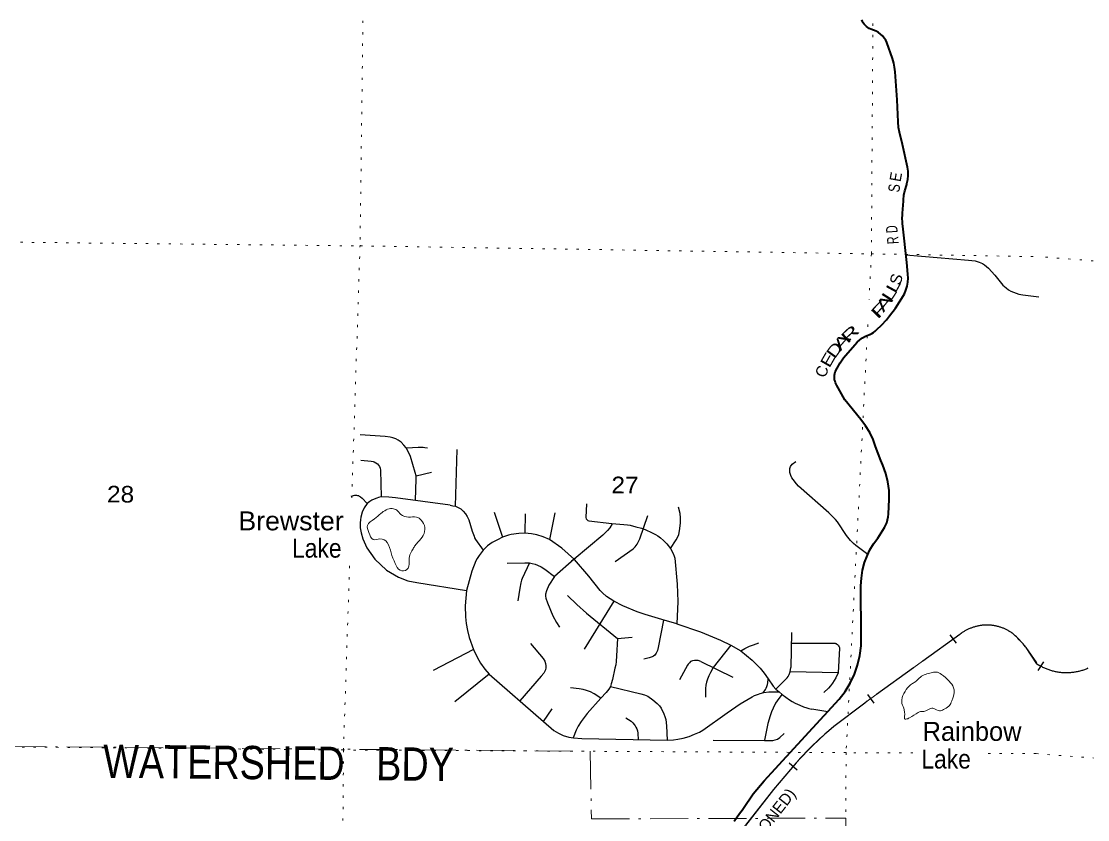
# Model space of a CAD drawing. Header units: feet. Extents: x -252966 to 4, y -183309 to 1368.
# Drawn here: x -197330 to -186104, y -21243 to -12839 of the extents above; entities that cross this region are included whole.
import ezdxf
from ezdxf.enums import TextEntityAlignment as Align

# ---------------------------------------------------------------- set-up
doc = ezdxf.new("R2010")
doc.units = ezdxf.units.FT
doc.header["$LTSCALE"] = 80
for name, pattern in [('DOT_DASHED', [7.7, 5, -1.2, 0.3, -1.2]), ('DOTTED', [1.5, 0.3, -1.2]), ('LONG_DASHED', [7.5, 6, -1.5])]:
    doc.linetypes.add(name, pattern=pattern)
for name, color, linetype, lineweight in [('26', 7, 'Continuous', 40), ('27', 7, 'Continuous', 13), ('29', 7, 'Continuous', 25), ('34', 7, 'Continuous', 13), ('39', 7, 'Continuous', 13), ('41', 7, 'Continuous', 13), ('44', 7, 'DOT_DASHED', 13), ('63', 7, 'Continuous', 25), ('7', 7, 'DOTTED', 13)]:
    doc.layers.add(name, color=color, linetype=linetype, lineweight=lineweight)

msp = doc.modelspace()

# ---------------------------------------------------------------- linework, layer by layer
at = {"layer": '26'}
for points in [[(-188128.62, -15858.01), (-188041.73, -15724.34), (-188033.21, -15707.09), (-188017.38, -15667.75), (-188005.75, -15626.97), (-187998.44, -15585.19), (-187995.54, -15542.89), (-187997.08, -15500.51), (-188008.1, -15377.14), (-188049.55, -14996.31), (-188052.39, -14970.17), (-188054.78, -14946.31), (-188056.19, -14919.86), (-188055.62, -14908.75), (-188054.36, -14884.22), (-188052.52, -14858.75), (-188043.33, -14732.09), (-188042.98, -14718.54), (-188038.52, -14670.76), (-188029.08, -14623.71), (-188009.05, -14555.39), (-188006.82, -14546.81), (-187998.57, -14504.33), (-187994.8, -14461.23), (-187995.57, -14417.96), (-188000.85, -14375.02), (-188052.95, -14136.54), (-188084.53, -14006.32), (-188094.51, -13955.53), (-188100.14, -13896.92), (-188110.97, -13664.13), (-188132.36, -13370.99), (-188134.17, -13346.14), (-188137.68, -13320.99), (-188140.43, -13301.33), (-188145.39, -13281.27), (-188151.6, -13256.16), (-188160.06, -13231.27), (-188218.03, -13060.66), (-188229.87, -13038.66), (-188245.56, -13015.34), (-188263.6, -12993.8), (-188283.8, -12974.26), (-188305.92, -12956.94), (-188329.74, -12942.03), (-188388.18, -12920.44), (-188403.79, -12913.23), (-188418.56, -12904.43), (-188432.33, -12894.13), (-188444.94, -12882.45), (-188456.27, -12869.52), (-188466.18, -12855.47), (-188474.57, -12840.47), (-188481.35, -12824.67)], [(-189824.62, -21258.32), (-189768.64, -21177.98), (-189740.24, -21142.18), (-189729.07, -21123.35), (-189627.4, -20972.91), (-189510.56, -20833.93), (-189433.13, -20750.31), (-188718.82, -19974.17), (-188657.01, -19892.93), (-188603.87, -19805.44), (-188560.17, -19712.88), (-188526.38, -19616.26), (-188502.88, -19516.64), (-188489.92, -19415.11), (-188487.64, -19312.78), (-188491.01, -18783.42), (-188487.06, -18700.38), (-188474.46, -18618.22), (-188453.34, -18537.82), (-188423.93, -18460.07), (-188412.21, -18434.64), (-188396.68, -18403.27), (-188358.64, -18339.34), (-188314.13, -18279.74), (-188243.88, -18168.41), (-188231.68, -18145.75), (-188219.67, -18117.19), (-188210.72, -18087.53), (-188204.91, -18057.09), (-188202.31, -18026.22), (-188193.18, -17868.19), (-188195.78, -17777.25), (-188207.88, -17687.08), (-188229.33, -17598.67), (-188259.9, -17512.99), (-188282.41, -17463.45), (-188337.74, -17316.02), (-188364.02, -17241.93), (-188399.34, -17167.52), (-188442.25, -17097.22), (-188492.27, -17031.78), (-188659.93, -16822.45), (-188731.86, -16696.62), (-188744.25, -16671.42), (-188751.66, -16659.05), (-188758.76, -16644.04), (-188764.25, -16628.37), (-188768.08, -16612.22), (-188770.19, -16595.75), (-188770.58, -16579.15), (-188769.22, -16562.6), (-188766.15, -16546.28), (-188761.38, -16530.38), (-188742.48, -16488.74), (-188711.02, -16433.29), (-188673.94, -16381.43), (-188555.32, -16243.24), (-188530.76, -16216.46), (-188503.53, -16192.4), (-188473.94, -16171.32), (-188442.31, -16153.45), (-188408.99, -16138.98), (-188401.55, -16136.3), (-188399.26, -16135.39), (-188378.21, -16125.65), (-188358.29, -16113.76), (-188339.73, -16099.85), (-188322.72, -16084.08), (-188274.82, -16036.98), (-188222.86, -15981.24), (-188189.98, -15938.98), (-188128.62, -15858.01)]]:
    msp.add_lwpolyline(points, dxfattribs=at)
at = {"layer": '29'}
for p, q in [((-192760.66, -17944.76), (-192743.61, -17346.25)), ((-193548.94, -17565.72), (-193541.49, -17845.09)), ((-193174.78, -17623.28), (-193011.57, -17583.77)), ((-192815.82, -17934.33), (-193391.24, -17856.29)), ((-192351.11, -18007.25), (-192265.91, -18270.19)), ((-192025.12, -18024.35), (-192031.02, -18225.96)), ((-191712.95, -18013.1), (-191769.05, -18294.01)), ((-193167.67, -18746.4), (-192644.66, -18831.35)), ((-191094.15, -18942.2), (-191406.64, -19447.68)), ((-191380.18, -19069.88), (-191054.82, -19337.96)), ((-189223.52, -19273.16), (-189230.82, -19640.61)), ((-191970.72, -19387.28), (-191836.52, -19545.71)), ((-191054.82, -19337.96), (-190899.64, -19321.24)), ((-189860.56, -19404.74), (-190045.66, -19642.57)), ((-189226.92, -19383.76), (-188771.97, -19385.26)), ((-192569.72, -19453.73), (-192994.56, -19673.67)), ((-190177.45, -19579.1), (-189838.51, -19742.34)), ((-189235.85, -19687.41), (-189230.82, -19640.61)), ((-192403.7, -19711.32), (-192766.79, -20002.41)), ((-189280.79, -19764.15), (-189387.38, -19868.4)), ((-191833.31, -20211.27), (-191742.18, -20075.77)), ((-188841.32, -20109.79), (-189008.02, -20080.59)), ((-191431.18, -20389.89), (-190530.96, -20407.51)), ((-190048.02, -20405.89), (-189508.13, -20410.84))]:
    msp.add_line(p, q, dxfattribs=at)
for points in [[(-188018.74, -15296.06), (-187357.97, -15353), (-187290.39, -15362.33), (-187246.11, -15373.99), (-187211.73, -15389.73), (-187190.17, -15401.97), (-187148.23, -15436.95), (-187080.64, -15511.56), (-186999.07, -15616.49), (-186963.53, -15646.22), (-186936.73, -15664.87), (-186912.26, -15680.03), (-186886.63, -15691.69), (-186856.33, -15702.18), (-186828.36, -15711.51), (-186787, -15719.09), (-186616.87, -15740.07)], [(-193179.69, -17883.92), (-193174.34, -17653.83), (-193174.78, -17623.28), (-193183.19, -17588.3), (-193234.53, -17420.03), (-193257.99, -17366.45), (-193278.79, -17329.7), (-193301.8, -17301.36), (-193332.34, -17270.8), (-193361.99, -17248.23), (-193388.99, -17235.38), (-193420.41, -17223.43), (-193446.52, -17216.78), (-193498.3, -17209.26), (-193762.08, -17191.55)], [(-193278.79, -17329.7), (-193213.29, -17324.39), (-193151.32, -17321.72), (-193099.99, -17322.62), (-193081.4, -17324.38), (-193055.73, -17327.93)], [(-193755.33, -17457.97), (-193648.77, -17468.74), (-193627.75, -17472.93), (-193614.25, -17476.71), (-193597.21, -17486.22), (-193581.5, -17497.96), (-193569.77, -17511.46), (-193561.14, -17526.3), (-193553.39, -17543.34), (-193548.94, -17565.72)], [(-188419.17, -18453.39), (-188544.26, -18358.63), (-188570.75, -18336.36), (-188602.54, -18303.49), (-188643.87, -18252.6), (-188739.25, -18109.45), (-188760.44, -18082.95), (-188828.26, -18015.09), (-189147.77, -17731.47), (-189169.5, -17709.73), (-189206.05, -17663.61), (-189217.71, -17645.58), (-189228.84, -17620.67), (-189239.97, -17587.27), (-189239.44, -17546.45), (-189233.61, -17526.83), (-189214.01, -17501.92), (-189177.98, -17474.35)], [(-193857.52, -17838.16), (-193818.94, -17828.51), (-193811.64, -17827.42), (-193800.58, -17827.86), (-193790.62, -17829.4), (-193781.54, -17831.84), (-193772.25, -17836.27), (-193760.52, -17843.57), (-193743.7, -17859.51), (-193687.94, -17915.31)], [(-193391.24, -17856.29), (-193459.56, -17847.11), (-193541.49, -17845.09), (-193571.32, -17851.77), (-193588.8, -17857.74), (-193617.35, -17869.48), (-193639.25, -17881.65), (-193661.6, -17895.17), (-193687.94, -17915.31)], [(-193687.94, -17915.31), (-193721.13, -17962.24), (-193741.92, -18006.97), (-193756.53, -18057.89), (-193760.51, -18085.79), (-193764.05, -18118.56), (-193763.61, -18171.25), (-193754.31, -18222.18), (-193733.52, -18286.38), (-193692.8, -18380.26), (-193609.59, -18500.7), (-193487.44, -18615.83), (-193359.98, -18692), (-193262.61, -18729.19), (-193167.67, -18746.4)], [(-192815.82, -17934.33), (-192787.25, -17938.32), (-192760.66, -17944.76)], [(-192760.66, -17944.76), (-192730.6, -17956.03), (-192704.05, -17972.86), (-192678.38, -17995), (-192655.36, -18022.45), (-192636.77, -18050.79), (-192620.84, -18086.22), (-192583.66, -18206.67), (-192564.19, -18260.69), (-192558.88, -18275.75), (-192547.37, -18294.35), (-192468.59, -18407.71)], [(-191379.88, -17919.36), (-191386, -18063.2), (-191382.91, -18076.92), (-191374.5, -18087.12), (-191366.09, -18094.64), (-191354.13, -18098.62), (-191113.37, -18126.97), (-190988.56, -18134.94), (-190948.73, -18139.36), (-190922.17, -18144.68), (-190859.32, -18159.74), (-190800.9, -18175.68), (-190763.72, -18189.85), (-190689.37, -18222.61), (-190653.07, -18240.33), (-190628.3, -18256.27), (-190601.74, -18274.87), (-190568.09, -18304.09), (-190534.91, -18339.07), (-190497.28, -18389.12), (-190469.41, -18440.04), (-190457.01, -18469.26), (-190451.25, -18491.85), (-190426.46, -18764.63), (-190419.38, -18945.3), (-190430.46, -19181.86)], [(-190497.2, -18388.12), (-190437.1, -18298.77), (-190422.92, -18272.21), (-190409.66, -18240.32), (-190400.81, -18203.12), (-190391.06, -18123.42), (-190391.07, -18066.73), (-190394.6, -18020.69), (-190412.3, -17953.38)], [(-191077.49, -18527.1), (-190890.3, -18392.66), (-190867.3, -18370.49), (-190847.82, -18343.92), (-190835.43, -18320.9), (-190819.48, -18286.38), (-190734.51, -18041.94)], [(-191110.49, -18128.11), (-191135.95, -18171.67), (-191158.53, -18200.46), (-191208.1, -18248.29), (-191510.83, -18499.81), (-191717.96, -18684.02), (-191776.38, -18774.36), (-191802.94, -18832.8), (-191811.79, -18868.24), (-191811.79, -18889.48), (-191809.13, -18911.62), (-191792.32, -18960.34), (-191733.9, -19098.5), (-191695.39, -19168.01), (-191663.52, -19216.72)], [(-190848.3, -19054.78), (-190998.93, -18990.74), (-191094.15, -18942.2), (-191168.48, -18895.3), (-191210.87, -18857.13), (-191236.3, -18829.58), (-191354.98, -18681.15), (-191507.58, -18503.03), (-191638.98, -18384.29), (-191769.05, -18294.01), (-191835.02, -18266.58), (-191901.78, -18244.34), (-191957.94, -18234.78), (-192031.02, -18225.96), (-192093.58, -18230.54), (-192173.05, -18240.1), (-192203.26, -18246.97), (-192265.91, -18270.19), (-192318.77, -18296.8), (-192372.27, -18324.91), (-192423.67, -18361.48), (-192468.59, -18407.71), (-192511.63, -18461.14), (-192530.7, -18492.94), (-192546.06, -18520), (-192588.45, -18626.02), (-192644.66, -18831.35), (-192656.27, -18990.74), (-192653.09, -19107.36), (-192647.79, -19177.34), (-192632.43, -19252.08), (-192613.88, -19325.77), (-192569.72, -19453.73), (-192531.24, -19533.57), (-192495.19, -19597.19), (-192450.7, -19657.62), (-192403.7, -19711.32), (-191833.31, -20211.27), (-191723.75, -20305.42), (-191676.61, -20333.51), (-191626.26, -20356.31), (-191567.47, -20373.8), (-191516.42, -20381.85), (-191431.18, -20389.89)], [(-192217.19, -18544.88), (-192029.18, -18538.32), (-191981.31, -18540.31), (-191950.76, -18545.74), (-191921.09, -18553.17), (-191894.59, -18562.71), (-191858.56, -18580.73), (-191818.29, -18606.18), (-191717.96, -18684.02)], [(-191981.31, -18540.31), (-192056.73, -18703.73), (-192064.15, -18723.87), (-192072.63, -18751.44), (-192083.23, -18807.63), (-192104.42, -18941.23)], [(-191380.18, -19069.88), (-191483.68, -18978.09), (-191579.05, -18884.78)], [(-190430.46, -19181.86), (-190585.86, -19136.57), (-190761.57, -19084.02), (-190848.3, -19054.78)], [(-190569.29, -19141.85), (-190626.86, -19432.63), (-190633.54, -19463.5)], [(-190430.46, -19181.86), (-190178.63, -19267.57), (-190097.04, -19300.43), (-189968.81, -19354.5), (-189860.56, -19404.74), (-189755.91, -19466.84), (-189636.05, -19564.44), (-189600.55, -19597.84), (-189553.39, -19649.26), (-189508.36, -19701.81)], [(-191054.82, -19337.96), (-191063.49, -19519.36), (-191066.67, -19579.8), (-191071.17, -19611.87), (-191080.44, -19648.72), (-191108, -19768.53), (-191120.71, -19815.18), (-191128.67, -19842.23)], [(-189755.91, -19466.84), (-189712.88, -19440.92), (-189663.07, -19416.53), (-189623.86, -19401.69), (-189567.7, -19381.54)], [(-188771.97, -19385.26), (-188764.2, -19386.33), (-188757.84, -19387.65), (-188750.95, -19390.04), (-188747.12, -19392.03), (-188737.71, -19399.05), (-188731.61, -19405.15), (-188726.05, -19412.04), (-188720.63, -19422.77), (-188718.1, -19431.92), (-188717.52, -19438.43)], [(-190633.54, -19463.5), (-190645.43, -19490.2), (-190660.27, -19510.35), (-190674.3, -19523.42), (-190688.88, -19530.49), (-190721.73, -19540.03), (-190775.78, -19552.76)], [(-188717.52, -19438.43), (-188730.35, -19697.72), (-189235.85, -19687.41)], [(-191836.52, -19545.71), (-191819.88, -19574.75), (-191811.4, -19600.2), (-191808.22, -19622.46), (-191808.22, -19645.79), (-191812.46, -19664.87), (-191817.76, -19679.72), (-191830.9, -19700.09)], [(-190177.45, -19579.1), (-190205.39, -19569.45), (-190224.47, -19566.27), (-190242.48, -19566.27), (-190264.74, -19571.57), (-190283.81, -19580.06), (-190297.59, -19590.66), (-190310.3, -19605.5), (-190318.78, -19617.17), (-190402.5, -19769.85)], [(-190045.66, -19642.57), (-190076.1, -19694.57), (-190092.79, -19730.35), (-190106.84, -19764.54), (-190118.22, -19796.62), (-190124.85, -19827.1), (-190128.82, -19862.89), (-190129.09, -19898.14), (-190125.91, -19955.4)], [(-191830.9, -19700.09), (-191857.79, -19733.91), (-192082.86, -19992.54)], [(-189508.36, -19701.81), (-189468.77, -19760.47), (-189414.19, -19838.39), (-189387.38, -19868.4), (-189353.8, -19897.76), (-189319.88, -19927.45), (-189243.58, -19981.53), (-189214.97, -20000.08), (-189184.24, -20016.51), (-189134.97, -20038.78), (-189096.82, -20054.68), (-189062.38, -20066.34), (-189039.07, -20072.71), (-189008.02, -20080.59)], [(-189280.79, -19764.15), (-189269.28, -19751.72), (-189258.68, -19737.94), (-189246.49, -19714.61), (-189235.85, -19687.41)], [(-188730.35, -19697.72), (-188756.51, -19751.58), (-188791.48, -19807.25), (-188812.14, -19834.28), (-188834.39, -19859.2), (-188883.14, -19904.79)], [(-191229.28, -19963.69), (-191300.61, -19918.29), (-191339.82, -19898.14), (-191358.37, -19890.19), (-191380.62, -19882.77), (-191417.18, -19873.76), (-191458.51, -19867.4), (-191549.65, -19855.73)], [(-191128.67, -19842.23), (-191145.89, -19869.52), (-191172.38, -19903.44), (-191229.28, -19963.69)], [(-191128.67, -19842.23), (-190809.42, -19918.82), (-190769.69, -19929.96), (-190735.78, -19944.81), (-190682.26, -19980.32), (-190635.11, -20019.03), (-190611.79, -20044.47), (-190593.78, -20069.92), (-190565.69, -20127.7), (-190554.57, -20155.8), (-190546.61, -20188.13), (-190538.13, -20253.87), (-190530.96, -20407.51)], [(-189520.69, -19908.9), (-189497.11, -19874.18), (-189487.57, -19857.74), (-189480.42, -19841.05), (-189474.86, -19821.17), (-189472.21, -19803.67), (-189468.77, -19760.47)], [(-191229.28, -19963.69), (-191373.73, -20126.11), (-191437.32, -20210.93), (-191466.46, -20258.11), (-191490.3, -20302.12), (-191522.1, -20380.58)], [(-190530.96, -20407.51), (-190464.34, -20402.43), (-190419.83, -20396.07), (-190362.61, -20384.41), (-190301.15, -20366.38), (-190241.8, -20344.12), (-190190.52, -20321.53), (-190155.55, -20301.38), (-189900.59, -20120.41), (-189762.83, -20024.99), (-189637.79, -19950.77), (-189610.76, -19937.53), (-189568.38, -19920.56), (-189552.74, -19915), (-189512.75, -19906.24), (-189460.29, -19899.36), (-189413.14, -19897.76), (-189353.8, -19897.76)], [(-189322.51, -19925.59), (-189374.31, -19993.85), (-189389.15, -20016.11), (-189416.7, -20071.25), (-189432.6, -20107.3), (-189446.37, -20148.65), (-189469.69, -20230.29), (-189506.78, -20407.35)], [(-190965.12, -20170.85), (-190911.43, -20208.01), (-190893.94, -20224.45), (-190880.16, -20239.82), (-190867.45, -20257.32), (-190860.29, -20270.83), (-190852.08, -20286.48), (-190844.66, -20308.21), (-190839.1, -20332.33), (-190836.79, -20401.52)], [(-189508.13, -20410.84), (-189445.31, -20410.53), (-189419.88, -20408.41), (-189395.51, -20404.17), (-189369.02, -20395.69), (-189343.58, -20379.79), (-189300.13, -20337.37)]]:
    msp.add_lwpolyline(points, dxfattribs=at)
for centre, radius, start, end in [((-191017.89, -18177.65), 223.94, 335.05903, 342.28192), ((-190952.33, -19189.63), 886.36, 126.61679, 131.28534)]:
    msp.add_arc(centre, radius, start, end, dxfattribs=at)
at = {"layer": '34'}
msp.add_line((-186641.08, -19593.1), (-186751.71, -19430.63), dxfattribs=at)
for points in [[(-187452.21, -19292.98), (-188451.85, -20015.19), (-188776.28, -20262.27), (-188829.19, -20307.21)], [(-189172.88, -20645.14), (-189412.62, -20925.93), (-190376.34, -22155.27), (-190638.39, -22511.69)]]:
    msp.add_lwpolyline(points, dxfattribs=at)
for centre, radius, start, end in [((-187165.18, -19659.21), 465.31, 54.74975, 128.08753), ((-187645.89, -20141.37), 1142.24, 38.47965, 49.00716), ((-186328.03, -19127.81), 568.35, 235.80119, 293.1782), ((-186860.09, -22653.61), 3063.17, 130.00337, 139.0283)]:
    msp.add_arc(centre, radius, start, end, dxfattribs=at)
at = {"layer": '39'}
msp.add_line((-193151.34, -18319.97), (-193190.78, -18364.18), dxfattribs=at)
for points in [[(-178788.02, -15404.13), (-178816.01, -15465.46), (-178825.92, -15578.11), (-178817.84, -15612.29), (-178801.71, -15658.53), (-178725.23, -15781.11), (-178682.91, -15887.66), (-178676.82, -15941.95), (-178708.7, -16155.2), (-178712.7, -16175.32), (-178742.79, -16209.56), (-178869.26, -16278.12), (-178943.48, -16360.69), (-179007.68, -16429.16), (-179023.71, -16463.38), (-179077.89, -16513.74), (-179138.11, -16546), (-179152.16, -16552.06), (-179258.52, -16646.74), (-179284.54, -16721.19), (-179348.7, -16817.83), (-179396.86, -16860.13), (-179743.94, -17228.69), (-179784.05, -17283.06), (-179914.46, -17415.99), (-179960.61, -17452.25), (-180024.86, -17480.5), (-180117.21, -17528.9), (-180185.94, -17557.26), (-180326.02, -17609.65), (-180342.08, -17617.72), (-180478.55, -17724.51), (-180599.04, -17754.84), (-180689.43, -17767.04), (-180769.76, -17781.23), (-180872.16, -17817.58), (-180972.52, -17890.12), (-181092.96, -17958.68), (-181323.76, -18131.98), (-181406.06, -18180.36), (-181448.44, -18195.39), (-181498.94, -18204.58), (-181608.91, -18214.84), (-181703.35, -18194.85), (-181896.24, -18154.9), (-181990.58, -18213.36), (-182010.65, -18229.47), (-182078.86, -18301.98), (-182163.1, -18412.72), (-182203.23, -18450.99), (-182275.49, -18495.34), (-182371.87, -18531.68), (-182460.22, -18559.96), (-182644.91, -18660.79), (-182799.52, -18713.3), (-182840.55, -18747.88), (-183140.77, -18918.93), (-183307.41, -18989.56), (-183379.69, -19019.83), (-183397.73, -19054.05), (-183445.92, -19070.2), (-183465.98, -19092.36), (-183572.4, -19134.74), (-183789.31, -19169.24), (-183835.5, -19175.34), (-184034.31, -19223.88), (-184154.83, -19230.09), (-184255.22, -19270.45), (-184379.72, -19308.84), (-184530.29, -19383.47), (-184753.17, -19464.23), (-184847.51, -19522.69), (-185046.16, -19703.99), (-185166.58, -19798.69), (-185323.09, -19939.71), (-185461.5, -20102.82), (-185525.67, -20193.42), (-185541.71, -20219.59), (-185710.15, -20467.22), (-185818.4, -20646.38), (-185874.55, -20726.91), (-185928.66, -20833.59), (-185950.64, -20926.14), (-185990.38, -21286.23), (-186024.04, -21686.54), (-186065.99, -21877.67), (-186107.77, -22209.61), (-186137.73, -22350.44), (-186241.8, -22674.41), (-186265.77, -22781.05), (-186271.77, -22801.17), (-186309.82, -22901.79), (-186349.9, -22978.28), (-186464.22, -23133.31), (-186528.41, -23201.79), (-186670.57, -23340.59)], [(-193151.35, -18319.98), (-193099.48, -18251.54), (-193082.6, -18169.02), (-193120.12, -18090.03), (-193170.15, -18057.3), (-193254.72, -18058.55), (-193334.98, -18029.58), (-193376.87, -17986.85), (-193427.03, -17968.24), (-193546.31, -18021.59), (-193613.27, -18077.44), (-193686.38, -18145.33), (-193670.97, -18220.09), (-193627.37, -18295.1), (-193554.82, -18287.7), (-193478.66, -18324.7), (-193437.41, -18435.98), (-193394.15, -18547.29), (-193342.47, -18618.35), (-193271.93, -18610.93), (-193247.03, -18530.49), (-193240.29, -18455.94), (-193211.6, -18401.76), (-193190.78, -18364.18)], [(-188032.6, -20180.36), (-188035.77, -20087.57), (-188059.29, -20018.79), (-188060.91, -19976.43), (-188048.46, -19936.21), (-187999.37, -19853.98), (-187958.75, -19816.04), (-187922.31, -19794.19), (-187865.45, -19742.28), (-187752.29, -19696.94), (-187701.88, -19689.33), (-187643.73, -19714.06), (-187563.86, -19785.38), (-187516.18, -19854.38), (-187519.11, -19953.16), (-187533.58, -19993.36), (-187539.75, -20007.42), (-187566.31, -20049.52), (-187623.02, -20085.3), (-187665.41, -20097.01), (-187723.58, -20074.3), (-187743.68, -20070.08), (-187828.56, -20105.6), (-187864.8, -20105.27), (-187887.04, -20115.15), (-187980.17, -20170.76), (-188018.55, -20184.52), (-188034.64, -20182.36)]]:
    msp.add_spline(points, degree=3, dxfattribs=at)
at = {"layer": '44'}
msp.add_lwpolyline([(-207153.44, -25610.52), (-207128.03, -23058.33), (-205814.38, -23080.17), (-205792.5, -21606.43), (-201807.35, -21670.4), (-201779.48, -20435.61), (-191342.05, -20523.47), (-191327.79, -21234.69), (-188649.72, -21226.55), (-188671.49, -25896.09)], dxfattribs=at)
at = {"layer": '63'}
for p, q in [((-187553.86, -19297.19), (-187489.08, -19386.85)), ((-186626.11, -19673.6), (-186564.47, -19581.77)), ((-188421.44, -19927.22), (-188356.67, -20016.88)), ((-189247.96, -20646.66), (-189163.84, -20718.48))]:
    msp.add_line(p, q, dxfattribs=at)
at = {"layer": '63', "linetype": 'LONG_DASHED'}
for points in [[(-186639.7, -19603.93), (-186752.59, -19431.29), (-186759.1, -19423.17), (-186771.84, -19407.72), (-186784.71, -19392.61), (-186797.88, -19377.68), (-186811.45, -19363.02), (-186825.08, -19348.6), (-186839.01, -19334.37), (-186853.34, -19320.41), (-186867.73, -19306.7), (-186882.34, -19293.24), (-186897.3, -19280.09), (-186898.66, -19279.13), (-186905.37, -19274.51), (-186912.12, -19270.06), (-186918.92, -19265.68), (-186925.85, -19261.43), (-186932.81, -19257.35), (-186939.87, -19253.36), (-186946.96, -19249.48), (-186954.19, -19245.72), (-186961.4, -19242.1), (-186968.75, -19238.61), (-186976.09, -19235.26), (-186983.54, -19232), (-186991.01, -19228.91), (-186998.54, -19225.95), (-187006.11, -19223.09), (-187013.77, -19220.4), (-187021.47, -19217.8), (-187029.19, -19215.37), (-187036.94, -19213.04), (-187044.76, -19210.91), (-187052.6, -19208.87), (-187060.45, -19206.97), (-187068.35, -19205.2), (-187076.29, -19203.6), (-187084.3, -19202.12), (-187092.27, -19200.74), (-187100.3, -19199.56), (-187108.33, -19198.52), (-187116.38, -19197.57), (-187124.41, -19196.78), (-187132.53, -19196.16), (-187140.61, -19195.64), (-187148.69, -19195.32), (-187156.78, -19195.06), (-187164.91, -19195.01), (-187173, -19195.07), (-187181.07, -19195.27), (-187189.2, -19195.61), (-187197.27, -19196.14), (-187205.33, -19196.74), (-187213.4, -19197.53), (-187221.49, -19198.42), (-187229.48, -19199.47), (-187237.5, -19200.69), (-187245.5, -19202.01), (-187253.47, -19203.45), (-187261.4, -19205.1), (-187269.35, -19206.85), (-187277.23, -19208.71), (-187285.07, -19210.76), (-187292.84, -19212.92), (-187300.63, -19215.22), (-187308.37, -19217.61), (-187316.04, -19220.2), (-187323.67, -19222.9), (-187331.27, -19225.74), (-187338.83, -19228.7), (-187346.31, -19231.81), (-187353.74, -19235.02), (-187361.1, -19238.36), (-187368.42, -19241.86), (-187375.66, -19245.47), (-187382.88, -19249.21), (-187389.97, -19253.07), (-187397.05, -19257.06), (-187404.02, -19261.18), (-187410.93, -19265.4), (-187417.76, -19269.72), (-187424.54, -19274.2), (-187431.19, -19278.81), (-187437.78, -19283.49), (-187444.33, -19288.32), (-187450.75, -19293.22), (-187451.54, -19293.86), (-188451.19, -20016.08), (-188775.59, -20263.13), (-188828.48, -20308.06), (-188829.6, -20308.97), (-188870.14, -20343.52), (-188910.19, -20378.89), (-188949.51, -20415.31), (-188988.18, -20451.9), (-189026.36, -20489.31), (-189063.8, -20527.76), (-189100.59, -20566.39), (-189136.68, -20605.61), (-189172.04, -20645.87)], [(-186639.7, -19603.92), (-186596.07, -19627.73), (-186587.3, -19632.38), (-186578.46, -19636.82), (-186569.56, -19641.08), (-186560.52, -19645.23), (-186551.47, -19649.18), (-186542.37, -19653.05), (-186533.13, -19656.71), (-186523.9, -19660.17), (-186514.56, -19663.5), (-186505.21, -19666.7), (-186495.74, -19669.71), (-186486.29, -19672.56), (-186476.72, -19675.22), (-186467.17, -19677.74), (-186457.53, -19680.1), (-186447.89, -19682.26), (-186438.2, -19684.26), (-186428.5, -19686.12), (-186418.71, -19687.76), (-186408.91, -19689.29), (-186399.1, -19690.59), (-186389.28, -19691.78), (-186379.43, -19692.72), (-186369.54, -19693.54), (-186359.7, -19694.19), (-186349.81, -19694.67), (-186339.92, -19694.95), (-186329.97, -19695.04), (-186320.09, -19695.04), (-186310.18, -19694.79), (-186300.3, -19694.37), (-186290.4, -19693.83), (-186280.57, -19693.1), (-186270.67, -19692.14), (-186260.83, -19691.08), (-186251.02, -19689.79), (-186241.24, -19688.41), (-186231.42, -19686.78), (-186221.72, -19685.01), (-186212.04, -19683.09), (-186202.32, -19680.98), (-186192.72, -19678.67), (-186183.13, -19676.26), (-186173.58, -19673.63), (-186164.02, -19670.86), (-186154.62, -19667.93), (-186145.22, -19664.78), (-186135.88, -19661.53), (-186126.57, -19658.12), (-186117.37, -19654.48), (-186108.16, -19650.73), (-186104.78, -19649.29), (-186098.5, -19646.22)], [(-189172.04, -20645.87), (-189411.76, -20926.63), (-190375.46, -22155.94)]]:
    msp.add_lwpolyline(points, dxfattribs=at)
at = {"layer": '7'}
for p, q in [((-193697.34, -9952.97), (-193764.17, -15194.48)), ((-188357.38, -11661.79), (-188381.41, -15287.11)), ((-193764.17, -15194.48), (-193853.89, -17931.8)), ((-188381.41, -15287.11), (-188405.9, -15770.16)), ((-183293.16, -15576.38), (-186604.32, -15317.2)), ((-188419.18, -16032), (-188647.64, -20537.81)), ((-193874.83, -18570.66), (-193938.38, -20509.47)), ((-193938.38, -20509.47), (-193980.09, -25839.36)), ((-188647.64, -20537.81), (-188671.58, -25905.09)), ((-187943.57, -20541.37), (-188647.64, -20537.81)), ((-186647.5, -20548.27), (-187199.87, -20545.13))]:
    msp.add_line(p, q, dxfattribs=at)
for points in [[(-209716.16, -15002.22), (-204323.08, -15092.57), (-199018.49, -15147.25), (-193764.25, -15203.48), (-188381.41, -15287.11), (-186604.32, -15317.2)], [(-188647.64, -20537.81), (-193938.38, -20509.47), (-199172.57, -20461.49), (-204386.53, -20403.61), (-209702.77, -20277.67), (-215052.38, -20110.23), (-217752.43, -20052.72)], [(-186647.5, -20548.27), (-183397.29, -20793.98), (-178098.05, -21001.25), (-172892.82, -21159.53), (-167557.42, -21178.27)]]:
    msp.add_lwpolyline(points, dxfattribs=at)

# ---------------------------------------------------------------- texts
at = {"layer": '27'}
for s, rotation, width, p in [('E', 79.728, 0.9, (-188074.33, -14534.4)), ('S', 83.728, 0.8, (-188086.19, -14643.5)), ('D', 93.839, 0.7, (-188104.16, -15064.18)), ('R', 93.739, 0.7, (-188093.33, -15180.39)), ('L', 61.348, 1.5, (-188130.09, -15711.93)), ('S', 72.804, 1.05, (-188079.19, -15625.13)), ('L', 56.961, 1.6, (-188183.14, -15802.42)), ('F', 46.454, 1.9, (-188315.31, -15983.19)), ('A', 51.94, 1.6, (-188253.9, -15910.14)), ('R', 43.998, 1.65, (-188632.28, -16239.5)), ('A', 48.931, 1.7, (-188708.44, -16319.39)), ('D', 54.34, 1.4, (-188768.95, -16400.03)), ('E', 60.374, 1.35, (-188823.37, -16494.94))]:
    msp.add_text(s, height=120, rotation=rotation, dxfattribs=dict(at, width=width)).set_placement(p)
msp.add_text('C', height=120, rotation=71.215, dxfattribs=at).set_placement((-188864.39, -16598.85))
at = {"layer": '41'}
for s, width, p in [('Brewster', 1.05, (-195044.92, -18197.74)), ('Lake', 0.9, (-194480.5, -18485.28)), ('Lake', 0.9, (-187855.72, -20704.77))]:
    msp.add_text(s, height=200, dxfattribs=dict(at, width=width)).set_placement(p)
msp.add_text('Rainbow', height=200, dxfattribs=at).set_placement((-187841.51, -20413.69))
at = {"layer": '44', "width": 0.85}
msp.add_text('WATERSHED   BDY', height=350, rotation=359.475, dxfattribs=at).set_placement((-194623.82, -20819.56), align=Align.CENTER)
at = {"layer": '63'}
msp.add_text('(ABANDONED)', height=120, rotation=51.906, dxfattribs=at).set_placement((-189862.68, -21858.42))
at = {"layer": '7', "width": 1.1}
for s, p in [('28', (-196429.13, -17903.32)), ('27', (-191119.11, -17806.8))]:
    msp.add_text(s, height=175, rotation=359.475, dxfattribs=at).set_placement(p)

doc.saveas('drawing.dxf')
